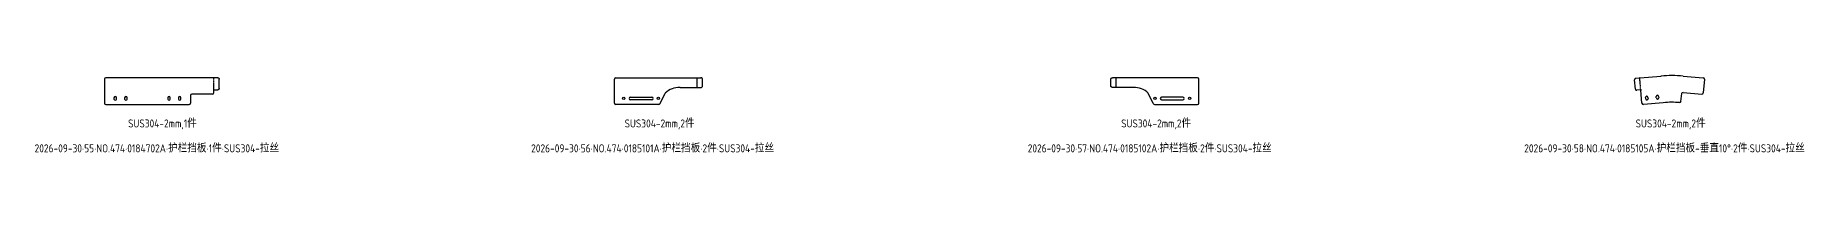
# Model space of a CAD drawing. Header units: inches. Extents: x -1146 to 223752, y 26431 to 27942.
# Drawn here: x 70174 to 76751, y 26431 to 26719 of the extents above; entities that cross this region are included whole.
import ezdxf

# ---------------------------------------------------------------- set-up
doc = ezdxf.new("R2010")
doc.units = ezdxf.units.IN
doc.header["$LTSCALE"] = 0.194989
doc.linetypes.add('CENTER', pattern=[50.8, 31.75, -6.35, 6.35, -6.35])
doc.layers.add('可见 (ISO)', color=7, linetype='Continuous', lineweight=25)
doc.layers.add('折弯线', color=1, linetype='CENTER')
doc.styles.add('Z-English', font='gbenor.shx', dxfattribs={"height": 10, "bigfont": 'hztxt.shx'})

msp = doc.modelspace()

# ---------------------------------------------------------------- linework, layer by layer
at = {"layer": '可见 (ISO)'}
for p, q in [((70433.8, 26705.7), (70433.8, 26615.7)), ((70843.3, 26710.7), (70438.8, 26710.7)), ((70843.3, 26710.7), (70844.3, 26710.7)), ((70858.8, 26710.7), (70844.3, 26710.7)), ((70863.8, 26670.7), (70863.8, 26705.7)), ((72344.8, 26615.7), (72344.8, 26705.7)), ((72349.8, 26710.7), (72654.3, 26710.7)), ((72654.3, 26710.7), (72654.8, 26710.7)), ((72654.8, 26710.7), (72669.3, 26710.7)), ((72669.8, 26710.7), (72669.3, 26710.7)), ((72674.8, 26679.7), (72674.8, 26705.7)), ((74205.9, 26679.7), (74205.9, 26705.7)), ((74210.9, 26710.7), (74211.4, 26710.7)), ((74225.9, 26710.7), (74211.4, 26710.7)), ((74226.4, 26710.7), (74225.9, 26710.7)), ((74530.9, 26710.7), (74226.4, 26710.7)), ((74535.9, 26615.7), (74535.9, 26705.7)), ((76171.4, 26668.3), (76168.3, 26703.2)), ((76172.8, 26708.6), (76187.3, 26709.9)), ((76188.3, 26709.9), (76187.3, 26709.9)), ((76188.3, 26709.9), (76267.5, 26716.9)), ((76350.7, 26716.9), (76425.4, 26710.3)), ((76430, 26704.9), (76425.5, 26654.1)), ((70755.8, 26644.7), (70755.8, 26615.7)), ((70838.8, 26649.7), (70760.8, 26649.7)), ((70843.3, 26665.7), (70842.8, 26665.7)), ((70842.8, 26665.7), (70842.8, 26664.7)), ((70842.8, 26664.7), (70843.8, 26664.7)), ((70844.3, 26665.7), (70843.3, 26665.7)), ((70843.8, 26654.7), (70843.8, 26664.7)), ((70844.3, 26665.7), (70858.8, 26665.7)), ((72404.8, 26638.2), (72484.8, 26638.2)), ((72516.2, 26613.6), (72534.8, 26653.3)), ((72590.8, 26674.7), (72654.3, 26674.7)), ((72654.3, 26674.7), (72654.8, 26674.7)), ((72654.8, 26674.7), (72669.3, 26674.7)), ((72669.3, 26674.7), (72669.8, 26674.7)), ((74211.4, 26674.7), (74210.9, 26674.7)), ((74225.9, 26674.7), (74211.4, 26674.7)), ((74226.4, 26674.7), (74225.9, 26674.7)), ((74289.9, 26674.7), (74226.4, 26674.7)), ((74364.5, 26613.6), (74345.9, 26653.3)), ((74475.9, 26638.2), (74395.9, 26638.2)), ((76191.2, 26665), (76176.8, 26663.8)), ((76191.2, 26665), (76192.2, 26665.1)), ((76192.8, 26664.2), (76191.8, 26664.1)), ((76196.1, 26615.3), (76191.8, 26664.1)), ((76192.2, 26665.1), (76192.7, 26665.2)), ((76192.7, 26665.2), (76192.8, 26664.2)), ((76218.7, 26637.3), (76219.2, 26632.3)), ((76250, 26635), (76249.6, 26640)), ((76258.6, 26640.8), (76259, 26635.8)), ((76342.4, 26622.2), (76345, 26651.1)), ((76350.4, 26655.7), (76420.1, 26649.6)), ((70438.8, 26610.7), (70750.8, 26610.7)), ((70469.3, 26635.7), (70469.3, 26630.7)), ((70478.3, 26630.7), (70478.3, 26635.7)), ((70509.3, 26635.7), (70509.3, 26630.7)), ((70518.3, 26630.7), (70518.3, 26635.7)), ((70671.3, 26635.7), (70671.3, 26630.7)), ((70680.3, 26630.7), (70680.3, 26635.7)), ((70711.3, 26635.7), (70711.3, 26630.7)), ((70720.3, 26630.7), (70720.3, 26635.7)), ((72511.7, 26610.7), (72349.8, 26610.7)), ((72484.8, 26628.2), (72404.8, 26628.2)), ((74369.1, 26610.7), (74530.9, 26610.7)), ((74395.9, 26628.2), (74475.9, 26628.2)), ((76276.2, 26617.3), (76201.5, 26610.7)), ((76210.2, 26631.6), (76209.8, 26636.5))]:
    msp.add_line(p, q, dxfattribs=at)
for points in [[(70858.8, 26710.7), (70859.3, 26710.7), (70859.8, 26710.6), (70860.3, 26710.5), (70860.7, 26710.3), (70861.2, 26710.1), (70861.6, 26709.9), (70862, 26709.6), (70862.3, 26709.2), (70862.7, 26708.9), (70863, 26708.5), (70863.2, 26708.1), (70863.4, 26707.6), (70863.6, 26707.2), (70863.7, 26706.7), (70863.8, 26706.2), (70863.8, 26705.7)], [(72674.8, 26705.7), (72674.8, 26706.2), (72674.8, 26706.7), (72674.6, 26707.2), (72674.5, 26707.6), (72674.3, 26708.1), (72674, 26708.5), (72673.7, 26708.9), (72673.4, 26709.2), (72673, 26709.6), (72672.6, 26709.9), (72672.2, 26710.1), (72671.8, 26710.3), (72671.3, 26710.5), (72670.8, 26710.6), (72670.3, 26710.7), (72669.8, 26710.7)], [(74205.9, 26705.7), (74205.9, 26706.2), (74206, 26706.7), (74206.1, 26707.2), (74206.3, 26707.6), (74206.5, 26708.1), (74206.7, 26708.5), (74207, 26708.9), (74207.4, 26709.2), (74207.7, 26709.6), (74208.1, 26709.9), (74208.5, 26710.1), (74209, 26710.3), (74209.4, 26710.5), (74209.9, 26710.6), (74210.4, 26710.7), (74210.9, 26710.7)], [(76172.8, 26708.6), (76172.4, 26708.5), (76171.9, 26708.4), (76171.4, 26708.3), (76171, 26708), (76170.5, 26707.8), (76170.2, 26707.5), (76169.8, 26707.2), (76169.5, 26706.8), (76169.2, 26706.4), (76168.9, 26706), (76168.7, 26705.6), (76168.5, 26705.1), (76168.4, 26704.6), (76168.3, 26704.2), (76168.3, 26703.7), (76168.3, 26703.2)], [(70863.8, 26670.7), (70863.8, 26670.2), (70863.7, 26669.7), (70863.6, 26669.2), (70863.4, 26668.8), (70863.2, 26668.3), (70863, 26667.9), (70862.7, 26667.5), (70862.3, 26667.2), (70862, 26666.8), (70861.6, 26666.5), (70861.2, 26666.3), (70860.7, 26666.1), (70860.3, 26665.9), (70859.8, 26665.8), (70859.3, 26665.7), (70858.8, 26665.7)], [(72669.8, 26674.7), (72670.3, 26674.7), (72670.8, 26674.8), (72671.3, 26674.9), (72671.8, 26675.1), (72672.2, 26675.3), (72672.6, 26675.5), (72673, 26675.8), (72673.4, 26676.2), (72673.7, 26676.5), (72674, 26676.9), (72674.3, 26677.3), (72674.5, 26677.8), (72674.6, 26678.2), (72674.8, 26678.7), (72674.8, 26679.2), (72674.8, 26679.7)], [(74210.9, 26674.7), (74210.4, 26674.7), (74209.9, 26674.8), (74209.4, 26674.9), (74209, 26675.1), (74208.5, 26675.3), (74208.1, 26675.5), (74207.7, 26675.8), (74207.4, 26676.2), (74207, 26676.5), (74206.7, 26676.9), (74206.5, 26677.3), (74206.3, 26677.8), (74206.1, 26678.2), (74206, 26678.7), (74205.9, 26679.2), (74205.9, 26679.7)], [(76171.4, 26668.3), (76171.4, 26667.8), (76171.5, 26667.3), (76171.7, 26666.9), (76171.9, 26666.4), (76172.1, 26666), (76172.4, 26665.6), (76172.8, 26665.3), (76173.1, 26664.9), (76173.5, 26664.6), (76173.9, 26664.4), (76174.4, 26664.1), (76174.8, 26664), (76175.3, 26663.9), (76175.8, 26663.8), (76176.3, 26663.7), (76176.8, 26663.8)]]:
    msp.add_lwpolyline(points, dxfattribs=at)
for centre in [(72379.8, 26633.2), (72509.8, 26633.2), (74370.9, 26633.2), (74500.9, 26633.2)]:
    msp.add_circle(centre, 4.5, dxfattribs=at)
for centre, radius, start, end in [((70438.8, 26705.7), 5, 90, 180), ((72349.8, 26705.7), 5, 90, 180), ((74530.9, 26705.7), 5, 0, 90), ((76309.1, 26241.2), 477.5, 85, 95), ((76425, 26705.4), 5, -5, 85), ((70473.8, 26635.7), 4.5, 0, 180), ((70513.8, 26635.7), 4.5, 0, 180), ((70675.8, 26635.7), 4.5, 0, 180), ((70715.8, 26635.7), 4.5, 0, 180), ((70760.8, 26644.7), 5, 90, 180), ((70838.8, 26654.7), 5, -90, 0), ((72404.8, 26633.2), 5, 90, -90), ((72484.8, 26633.2), 5, -90, 90), ((72590.8, 26590.7), 84, 90, 131.81031), ((74289.9, 26590.7), 84, 48.18969, 90), ((74395.9, 26633.2), 5, 90, -90), ((74475.9, 26633.2), 5, -90, 90), ((76214.2, 26636.9), 4.5, 5, -175), ((76254.1, 26640.4), 4.5, 5, -175), ((76349.9, 26650.7), 5, 85, 175), ((76420.6, 26654.6), 5, -95, -5), ((70438.8, 26615.7), 5, 180, -90), ((70473.8, 26630.7), 4.5, 180, 0), ((70513.8, 26630.7), 4.5, 180, 0), ((70675.8, 26630.7), 4.5, 180, 0), ((70715.8, 26630.7), 4.5, 180, 0), ((70750.8, 26615.7), 5, -90, 0), ((72349.8, 26615.7), 5, 180, -90), ((72511.7, 26615.7), 5, -90, -25.14416), ((74369.1, 26615.7), 5, -154.85584, -90), ((74530.9, 26615.7), 5, -90, 0), ((76201, 26615.7), 5, -175, -85), ((76214.7, 26632), 4.5, -175, 5), ((76254.5, 26635.4), 4.5, -175, 5), ((76309.1, 26241.2), 377.5, 85.74899, 95), ((76337.5, 26622.6), 5, -94.25101, -5)]:
    msp.add_arc(centre, radius, start, end, dxfattribs=at)
at = {"layer": '折弯线', "color": 1, "linetype": 'CENTER', "ltscale": 0.5}
for points in [[(70843.8, 26665.7), (70843.8, 26710.7)], [(72654.8, 26674.7), (72654.8, 26710.7)], [(74225.9, 26674.7), (74225.9, 26710.7)], [(76191.7, 26665.1), (76187.8, 26709.9)]]:
    msp.add_lwpolyline(points, dxfattribs=at)

# ---------------------------------------------------------------- texts
at = {"color": 3, "style": 'Z-English'}
for s, p in [('SUS304-2mm,1件', (70522.2, 26524.4)), ('SUS304-2mm,2件', (72383.2, 26524.4)), ('SUS304-2mm,2件', (74244.3, 26524.4)), ('SUS304-2mm,2件', (76172.5, 26524.4))]:
    msp.add_text(s, height=30, dxfattribs=at).set_placement(p)
at = {"color": 2, "style": 'Z-English'}
for s, p in [('2026-09-30·55·NO.474·0184702A·护栏挡板·1件·SUS304-拉丝', (70171.8, 26431)), ('2026-09-30·56·NO.474·0185101A·护栏挡板·2件·SUS304-拉丝', (72032.8, 26431)), ('2026-09-30·57·NO.474·0185102A·护栏挡板·2件·SUS304-拉丝', (73893.9, 26431)), ('2026-09-30·58·NO.474·0185105A·护栏挡板-垂直10°·2件·SUS304-拉丝', (75754.9, 26431))]:
    msp.add_text(s, height=30, dxfattribs=at).set_placement(p)

doc.saveas('drawing.dxf')
